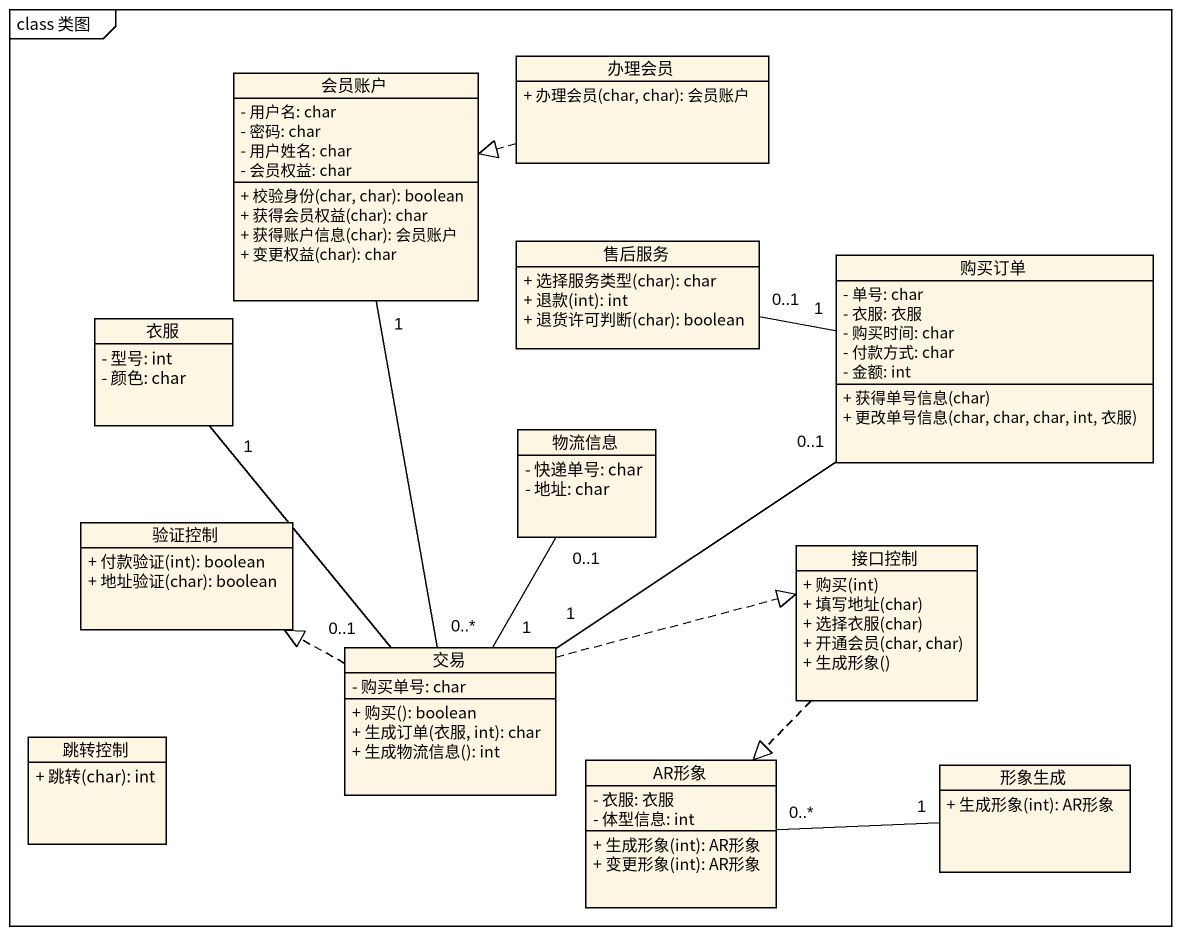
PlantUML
@startuml
mainframe class 类图
hide circle
hide empty members
skinparam classAttributeIconSize 0
class 会员账户 {
  - 用户名: char
  - 密码: char
  - 用户姓名: char
  - 会员权益: char
  + 校验身份(char, char): boolean
  + 获得会员权益(char): char
  + 获得账户信息(char): 会员账户
  + 变更权益(char): char
}
class 办理会员 {
  + 办理会员(char, char): 会员账户
}
class 售后服务 {
  + 选择服务类型(char): char
  + 退款(int): int
  + 退货许可判断(char): boolean
}
class 购买订单 {
  - 单号: char
  - 衣服: 衣服
  - 购买时间: char
  - 付款方式: char
  - 金额: int
  + 获得单号信息(char)
  + 更改单号信息(char, char, char, int, 衣服)
}
class 衣服 {
  - 型号: int
  - 颜色: char
}
class 物流信息 {
  - 快递单号: char
  - 地址: char
}
class 验证控制 {
  + 付款验证(int): boolean
  + 地址验证(char): boolean
}
class 接口控制 {
  + 购买(int)
  + 填写地址(char)
  + 选择衣服(char)
  + 开通会员(char, char)
  + 生成形象()
}
class 交易 {
  - 购买单号: char
  + 购买(): boolean
  + 生成订单(衣服, int): char
  + 生成物流信息(): int
}
class 跳转控制 {
  + 跳转(char): int
}
class AR形象 {
  - 衣服: 衣服
  - 体型信息: int
  + 生成形象(int): AR形象
  + 变更形象(int): AR形象
}
class 形象生成 {
  + 生成形象(int): AR形象
}
办理会员 .left.|> 会员账户
售后服务 "0..1" -right- "1" 购买订单
接口控制 ..|> AR形象
交易 "0..*" -up- "1" 会员账户
交易 "1" -up- "0..1" 购买订单
交易 "0..1" -up- "1" 衣服
交易 "1" -up- "0..1" 物流信息
交易 .left.|> 验证控制
交易 .right.|> 接口控制
AR形象 "0..*" -right- "1" 形象生成
@enduml
